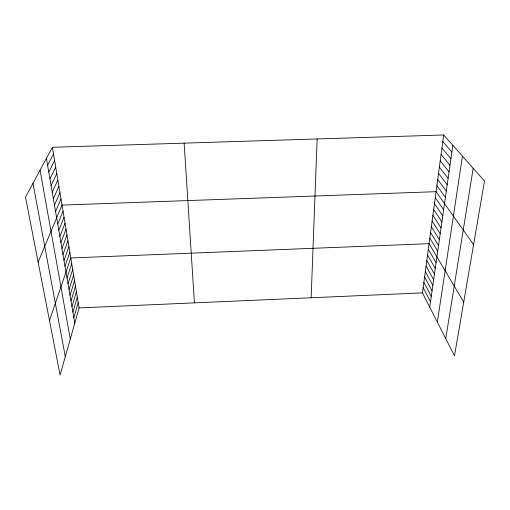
<?xml version="1.0" encoding="UTF-8"?>
<svg xmlns="http://www.w3.org/2000/svg" width="510" height="510" viewBox="0 0 510 510"><rect width="100%" height="100%" fill="white"/><g stroke="black" fill="none" stroke-linecap="round" stroke-linejoin="round"><path stroke-width="0.76" d="M311.145 297.763L317.15 138.962M443.687 134.978L484.5 181.031L454.499 355.801L422.458 292.899L443.687 134.978L52.409 147.294L25.5 197.179L60.084 375.022L79.107 307.906L52.409 147.294M429.739 307.198L452.823 145.286M437.35 322.135L462.449 156.149M445.746 338.621L473.191 168.268M73.854 317.666L78.221 302.57M72.911 312.158L77.322 297.177M71.948 306.606L76.417 291.733M70.986 300.989L75.505 286.237M70.004 295.322L74.581 280.691M69.022 289.597L73.65 275.094M68.021 283.809L72.713 269.439M67.014 277.969L71.763 263.727M49.489 320.541L70.807 257.964L429.076 243.672L463.717 302.079M65.006 266.284L69.864 252.31M63.999 260.444L68.92 246.61M62.979 254.541L67.957 240.847M61.952 248.587L66.995 235.033M60.913 242.562L66.019 229.162M59.868 236.487L65.031 223.233M58.809 230.341L64.037 217.247M57.738 224.139L63.03 211.204M38.116 262.07L62.016 205.096L436.069 191.677L473.586 244.602M55.571 211.535L60.996 198.932M54.468 205.135L59.957 192.703M53.352 198.67L58.911 186.411M52.224 192.136L57.853 180.055M51.089 185.532L56.788 173.636M49.935 178.863L55.711 167.152M48.775 172.119L54.621 160.599M47.602 165.297L53.524 153.982M79.107 307.906L422.458 292.899M442.808 141.531L451.86 152.031M441.934 148.021L450.904 158.712M441.073 154.441L449.967 165.316M440.219 160.803L449.029 171.857M439.371 167.101L448.111 178.334M438.53 173.336L447.193 184.748M437.701 179.507L446.288 191.091M436.879 185.621L445.396 197.37M435.259 197.676L443.63 209.744M434.463 203.617L442.763 215.838M433.672 209.502L441.902 221.875M432.888 215.328L441.048 227.855M432.11 221.104L440.206 233.771M431.339 226.822L439.371 239.63M430.58 232.49L438.543 245.437M429.828 238.106L437.727 251.188M428.317 249.345L436.082 262.688M427.558 254.968L435.266 268.445M426.806 260.54L434.45 274.144M426.067 266.061L433.647 279.786M425.334 271.53L432.85 285.37M424.607 276.943L432.066 290.904M423.88 282.31L431.281 296.387M423.166 287.634L430.51 301.818M32.984 183.3L65.293 356.637M40.073 170.161L70.284 339.035M46.416 158.412L74.798 323.117M184.142 143.151L194.425 302.87"/></g></svg>
